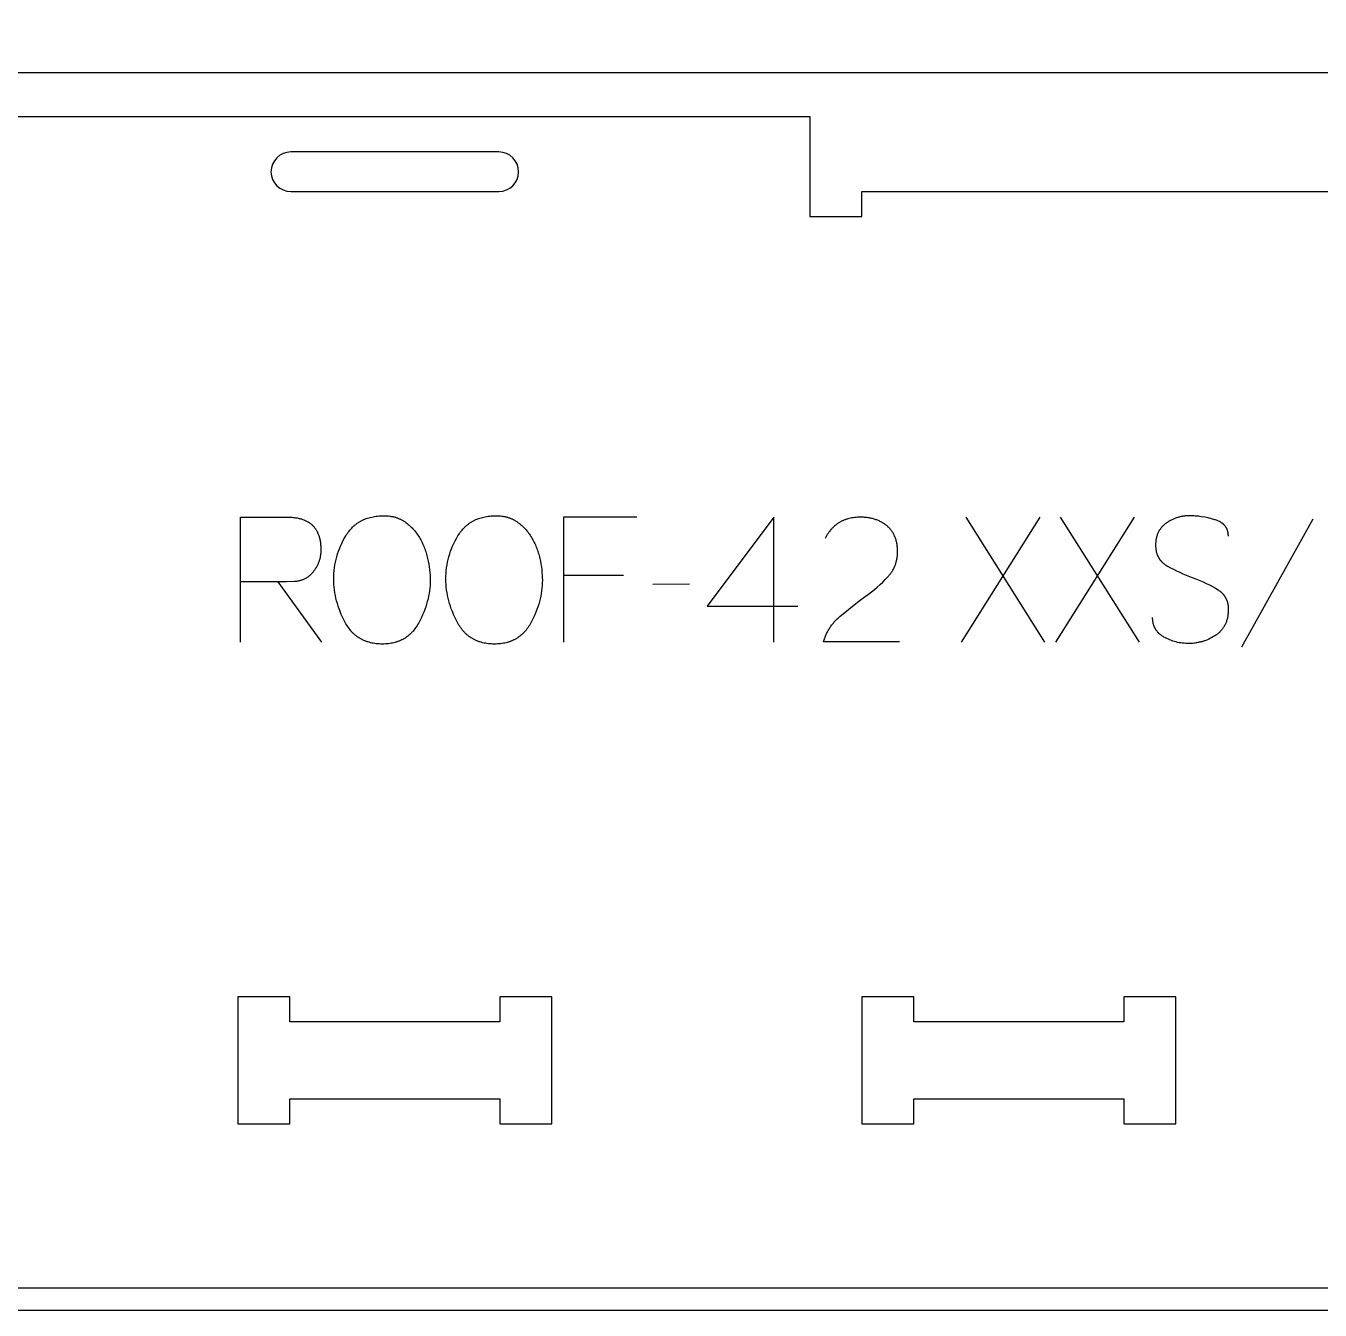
# Model space of a CAD drawing. Extents: x 0 to 4485, y 0 to 17041.
# Drawn here: x 943 to 1254.1, y 10675.6 to 10984.2 of the extents above; entities that cross this region are included whole.
import ezdxf

# ---------------------------------------------------------------- set-up
doc = ezdxf.new("R2010")
doc.units = 0
for name, color, linetype in [('0_SHEET_SPRUCEPLY_2440X122', 1, 'CONTINUOUS'), ('1_ANYTOOL_1MMDEEP_LABELS_S', 2, 'CONTINUOUS'), ('3_ANYTOOL_CUTTHROUGH_INSID', 4, 'CONTINUOUS'), ('4_ANYTOOL_CUTTHROUGH_OUTSI', 5, 'CONTINUOUS')]:
    doc.layers.add(name, color=color, linetype=linetype)

msp = doc.modelspace()

# ---------------------------------------------------------------- linework, layer by layer
at = {"layer": '0_SHEET_SPRUCEPLY_2440X122'}
msp.add_lwpolyline([(371.7, 11895.62), (371.7, 10675.62), (2811.7, 10675.62), (2811.7, 11895.62)], close=True, dxfattribs=at)
at = {"layer": '1_ANYTOOL_1MMDEEP_LABELS_S', "color": 2}
for points in [[(994.61, 10836.12), (994.61, 10866.12), (1005.97, 10866.12), (1006.46, 10866.11), (1006.94, 10866.09), (1007.17, 10866.07), (1007.4, 10866.05), (1007.62, 10866.02), (1007.84, 10865.99), (1008.06, 10865.96), (1008.27, 10865.93), (1008.48, 10865.89), (1008.68, 10865.84), (1008.88, 10865.79), (1009.08, 10865.74), (1009.27, 10865.69), (1009.46, 10865.63), (1009.64, 10865.56), (1009.83, 10865.5), (1010, 10865.43), (1010.18, 10865.35), (1010.34, 10865.27), (1010.51, 10865.19), (1010.67, 10865.1), (1010.83, 10865.01), (1010.98, 10864.92), (1011.13, 10864.82), (1011.28, 10864.72), (1011.42, 10864.62), (1011.56, 10864.51), (1011.69, 10864.39), (1011.82, 10864.28), (1011.95, 10864.16), (1012.07, 10864.03), (1012.19, 10863.9), (1012.31, 10863.77), (1012.42, 10863.64), (1012.52, 10863.5), (1012.63, 10863.35), (1012.73, 10863.21), (1012.82, 10863.05), (1012.91, 10862.9), (1013, 10862.74), (1013.09, 10862.58), (1013.16, 10862.41), (1013.24, 10862.24), (1013.31, 10862.07), (1013.38, 10861.89), (1013.45, 10861.71), (1013.51, 10861.52), (1013.56, 10861.33), (1013.61, 10861.14), (1013.66, 10860.94), (1013.71, 10860.74), (1013.75, 10860.53), (1013.79, 10860.33), (1013.82, 10860.11), (1013.85, 10859.9), (1013.87, 10859.68), (1013.89, 10859.45), (1013.91, 10859.22), (1013.94, 10858.76), (1013.94, 10858.27), (1013.94, 10858.1), (1013.94, 10857.92), (1013.93, 10857.75), (1013.92, 10857.57), (1013.9, 10857.4), (1013.88, 10857.23), (1013.86, 10857.06), (1013.83, 10856.89), (1013.8, 10856.72), (1013.77, 10856.55), (1013.73, 10856.39), (1013.69, 10856.22), (1013.65, 10856.05), (1013.6, 10855.89), (1013.55, 10855.73), (1013.5, 10855.56), (1013.44, 10855.4), (1013.38, 10855.24), (1013.32, 10855.08), (1013.25, 10854.92), (1013.18, 10854.77), (1013.1, 10854.61), (1013.02, 10854.45), (1012.94, 10854.3), (1012.86, 10854.14), (1012.77, 10853.99), (1012.68, 10853.84), (1012.58, 10853.69), (1012.48, 10853.53), (1012.38, 10853.39), (1012.27, 10853.24), (1012.16, 10853.09), (1012.05, 10852.94), (1011.94, 10852.8), (1011.82, 10852.67), (1011.7, 10852.54), (1011.58, 10852.41), (1011.45, 10852.28), (1011.33, 10852.17), (1011.2, 10852.05), (1011.07, 10851.94), (1010.93, 10851.84), (1010.8, 10851.74), (1010.66, 10851.64), (1010.52, 10851.55), (1010.37, 10851.46), (1010.23, 10851.38), (1010.08, 10851.3), (1009.93, 10851.23), (1009.78, 10851.16), (1009.62, 10851.09), (1009.46, 10851.03), (1009.3, 10850.97), (1009.14, 10850.92), (1008.98, 10850.87), (1008.81, 10850.83), (1008.64, 10850.79), (1008.47, 10850.76), (1008.29, 10850.73), (1008.12, 10850.7), (1007.94, 10850.68), (1007.76, 10850.67), (1007.57, 10850.65), (1005.65, 10850.58), (1003.61, 10850.56), (994.66, 10850.56)], [(1089.89, 10866.12), (1072.23, 10866.12), (1072.23, 10836.12)], [(1122.8, 10836.12), (1122.84, 10866.16), (1106.81, 10844.77)], [(1153.01, 10836.16), (1134.71, 10836.2), (1134.86, 10836.66), (1134.94, 10836.88), (1135.02, 10837.11), (1135.11, 10837.33), (1135.2, 10837.54), (1135.29, 10837.76), (1135.39, 10837.97), (1135.49, 10838.18), (1135.59, 10838.39), (1135.7, 10838.59), (1135.81, 10838.8), (1135.92, 10839), (1136.04, 10839.19), (1136.16, 10839.39), (1136.28, 10839.58), (1136.41, 10839.77), (1136.54, 10839.96), (1136.68, 10840.15), (1136.82, 10840.33), (1136.96, 10840.51), (1137.11, 10840.69), (1137.26, 10840.87), (1137.41, 10841.04), (1137.57, 10841.22), (1137.73, 10841.39), (1137.89, 10841.55), (1138.06, 10841.72), (1138.23, 10841.88), (1138.4, 10842.04), (1138.76, 10842.35), (1140.24, 10843.57), (1141.73, 10844.76), (1143.24, 10845.92), (1144.76, 10847.05), (1145.52, 10847.61), (1146.25, 10848.18), (1146.96, 10848.75), (1147.65, 10849.34), (1148.32, 10849.93), (1148.96, 10850.53), (1149.59, 10851.14), (1150.19, 10851.76), (1150.33, 10851.92), (1150.47, 10852.08), (1150.61, 10852.24), (1150.74, 10852.4), (1150.87, 10852.57), (1150.99, 10852.73), (1151.1, 10852.9), (1151.22, 10853.08), (1151.33, 10853.25), (1151.43, 10853.43), (1151.53, 10853.61), (1151.62, 10853.79), (1151.71, 10853.97), (1151.8, 10854.16), (1151.88, 10854.34), (1151.95, 10854.54), (1152.03, 10854.73), (1152.09, 10854.92), (1152.15, 10855.12), (1152.21, 10855.32), (1152.26, 10855.52), (1152.31, 10855.73), (1152.36, 10855.93), (1152.4, 10856.14), (1152.43, 10856.35), (1152.46, 10856.56), (1152.49, 10856.78), (1152.51, 10857), (1152.52, 10857.22), (1152.53, 10857.44), (1152.54, 10857.66), (1152.54, 10857.89), (1152.54, 10858.14), (1152.53, 10858.38), (1152.52, 10858.63), (1152.5, 10858.87), (1152.48, 10859.1), (1152.45, 10859.33), (1152.42, 10859.56), (1152.39, 10859.78), (1152.34, 10860), (1152.3, 10860.22), (1152.24, 10860.43), (1152.19, 10860.64), (1152.13, 10860.84), (1152.06, 10861.04), (1151.99, 10861.24), (1151.91, 10861.44), (1151.83, 10861.62), (1151.74, 10861.81), (1151.65, 10861.99), (1151.56, 10862.17), (1151.45, 10862.35), (1151.35, 10862.52), (1151.24, 10862.68), (1151.12, 10862.85), (1151, 10863.01), (1150.87, 10863.16), (1150.74, 10863.31), (1150.61, 10863.46), (1150.47, 10863.61), (1150.32, 10863.75), (1150.17, 10863.88), (1150.01, 10864.02), (1149.86, 10864.15), (1149.69, 10864.27), (1149.53, 10864.39), (1149.36, 10864.51), (1149.19, 10864.62), (1149.02, 10864.73), (1148.84, 10864.84), (1148.67, 10864.94), (1148.49, 10865.03), (1148.3, 10865.12), (1148.12, 10865.21), (1147.93, 10865.3), (1147.74, 10865.38), (1147.55, 10865.45), (1147.35, 10865.52), (1147.15, 10865.59), (1146.95, 10865.66), (1146.75, 10865.72), (1146.54, 10865.77), (1146.34, 10865.82), (1146.12, 10865.87), (1145.91, 10865.91), (1145.69, 10865.95), (1145.47, 10865.99), (1145.25, 10866.02), (1145.03, 10866.04), (1144.8, 10866.07), (1144.57, 10866.08), (1144.34, 10866.1), (1144.11, 10866.11), (1143.63, 10866.12), (1143.26, 10866.11), (1142.9, 10866.1), (1142.55, 10866.07), (1142.2, 10866.04), (1141.86, 10865.99), (1141.53, 10865.94), (1141.2, 10865.87), (1140.88, 10865.8), (1140.57, 10865.71), (1140.41, 10865.67), (1140.26, 10865.62), (1140.11, 10865.57), (1139.96, 10865.51), (1139.81, 10865.46), (1139.66, 10865.4), (1139.52, 10865.34), (1139.38, 10865.28), (1139.23, 10865.21), (1139.09, 10865.14), (1138.96, 10865.07), (1138.82, 10865), (1138.68, 10864.92), (1138.55, 10864.84), (1138.42, 10864.76), (1138.29, 10864.68), (1138.16, 10864.59), (1138.03, 10864.5), (1137.91, 10864.41), (1137.78, 10864.32), (1137.66, 10864.22), (1137.54, 10864.13), (1137.42, 10864.02), (1137.31, 10863.92), (1137.19, 10863.82), (1137.08, 10863.71), (1136.96, 10863.6), (1136.85, 10863.48), (1136.75, 10863.37), (1136.64, 10863.25), (1136.53, 10863.13), (1136.43, 10863), (1136.23, 10862.75), (1136.03, 10862.49), (1135.84, 10862.21), (1135.65, 10861.93), (1135.48, 10861.64), (1135.31, 10861.33), (1135.14, 10861.02)], [(1186.7, 10866.12), (1167.8, 10836.12)], [(1187.94, 10836.12), (1169, 10866.12)], [(1209.41, 10866.12), (1190.51, 10836.12)], [(1210.66, 10836.12), (1191.71, 10866.12)], [(1232.04, 10861.53), (1232.04, 10861.72), (1232.04, 10861.81), (1232.03, 10861.9), (1232.02, 10861.99), (1232.01, 10862.08), (1232, 10862.17), (1231.99, 10862.26), (1231.98, 10862.35), (1231.96, 10862.43), (1231.95, 10862.52), (1231.93, 10862.6), (1231.91, 10862.68), (1231.89, 10862.76), (1231.86, 10862.84), (1231.84, 10862.92), (1231.81, 10863), (1231.78, 10863.08), (1231.75, 10863.15), (1231.72, 10863.23), (1231.69, 10863.3), (1231.66, 10863.38), (1231.62, 10863.45), (1231.58, 10863.52), (1231.54, 10863.59), (1231.5, 10863.66), (1231.46, 10863.73), (1231.42, 10863.79), (1231.37, 10863.86), (1231.32, 10863.92), (1231.27, 10863.99), (1231.22, 10864.05), (1231.17, 10864.11), (1231.12, 10864.17), (1231.06, 10864.23), (1231.01, 10864.29), (1230.95, 10864.35), (1230.89, 10864.4), (1230.83, 10864.46), (1230.76, 10864.51), (1230.7, 10864.57), (1230.63, 10864.62), (1230.56, 10864.67), (1230.49, 10864.72), (1230.42, 10864.77), (1230.35, 10864.82), (1230.28, 10864.87), (1230.2, 10864.91), (1230.12, 10864.96), (1230.04, 10865), (1229.96, 10865.05), (1229.88, 10865.09), (1229.71, 10865.17), (1229.53, 10865.25), (1229.35, 10865.32), (1229.16, 10865.39), (1228.97, 10865.46), (1228.76, 10865.52), (1227.95, 10865.74), (1227.15, 10865.93), (1226.37, 10866.09), (1225.6, 10866.22), (1225.22, 10866.28), (1224.84, 10866.33), (1224.47, 10866.37), (1224.1, 10866.4), (1223.73, 10866.43), (1223.37, 10866.45), (1223.01, 10866.46), (1222.66, 10866.46), (1222.46, 10866.46), (1222.27, 10866.45), (1222.08, 10866.44), (1221.89, 10866.43), (1221.7, 10866.42), (1221.51, 10866.4), (1221.32, 10866.37), (1221.13, 10866.35), (1220.95, 10866.32), (1220.77, 10866.28), (1220.58, 10866.25), (1220.4, 10866.2), (1220.22, 10866.16), (1220.04, 10866.11), (1219.87, 10866.06), (1219.69, 10866), (1219.51, 10865.95), (1219.34, 10865.88), (1219.17, 10865.82), (1219, 10865.75), (1218.83, 10865.68), (1218.66, 10865.6), (1218.49, 10865.52), (1218.33, 10865.44), (1218.16, 10865.35), (1218, 10865.26), (1217.84, 10865.16), (1217.67, 10865.07), (1217.52, 10864.96), (1217.36, 10864.86), (1217.2, 10864.75), (1217.04, 10864.64), (1216.89, 10864.52), (1216.74, 10864.41), (1216.6, 10864.28), (1216.46, 10864.16), (1216.33, 10864.03), (1216.2, 10863.9), (1216.07, 10863.77), (1215.96, 10863.63), (1215.84, 10863.49), (1215.73, 10863.35), (1215.63, 10863.2), (1215.53, 10863.05), (1215.43, 10862.9), (1215.34, 10862.75), (1215.26, 10862.59), (1215.18, 10862.43), (1215.1, 10862.26), (1215.03, 10862.09), (1214.97, 10861.92), (1214.91, 10861.75), (1214.85, 10861.57), (1214.8, 10861.4), (1214.75, 10861.21), (1214.71, 10861.03), (1214.68, 10860.84), (1214.64, 10860.65), (1214.62, 10860.45), (1214.6, 10860.25), (1214.58, 10860.05), (1214.57, 10859.85), (1214.56, 10859.64), (1214.56, 10859.43), (1214.56, 10859.22), (1214.57, 10859.01), (1214.58, 10858.8), (1214.6, 10858.59), (1214.63, 10858.39), (1214.66, 10858.2), (1214.69, 10858), (1214.73, 10857.81), (1214.78, 10857.63), (1214.83, 10857.45), (1214.89, 10857.27), (1214.96, 10857.09), (1214.99, 10857.01), (1215.02, 10856.92), (1215.06, 10856.84), (1215.1, 10856.76), (1215.14, 10856.67), (1215.18, 10856.59), (1215.22, 10856.51), (1215.26, 10856.43), (1215.31, 10856.35), (1215.36, 10856.28), (1215.4, 10856.2), (1215.45, 10856.12), (1215.5, 10856.05), (1215.55, 10855.97), (1215.61, 10855.9), (1215.66, 10855.83), (1215.72, 10855.76), (1215.78, 10855.69), (1215.83, 10855.62), (1215.89, 10855.55), (1215.96, 10855.48), (1216.02, 10855.42), (1216.08, 10855.35), (1216.15, 10855.29), (1216.28, 10855.16), (1216.42, 10855.04), (1216.57, 10854.92), (1216.72, 10854.8), (1216.88, 10854.69), (1217.04, 10854.58), (1217.21, 10854.48), (1217.39, 10854.37), (1218.1, 10853.98), (1218.83, 10853.6), (1219.58, 10853.24), (1220.34, 10852.88), (1221.12, 10852.53), (1221.92, 10852.2), (1222.73, 10851.88), (1223.56, 10851.57), (1224.38, 10851.25), (1225.19, 10850.93), (1225.97, 10850.58), (1226.74, 10850.22), (1227.49, 10849.85), (1228.21, 10849.46), (1228.92, 10849.05), (1229.6, 10848.63), (1229.77, 10848.52), (1229.93, 10848.41), (1230.08, 10848.29), (1230.16, 10848.23), (1230.23, 10848.17), (1230.3, 10848.11), (1230.37, 10848.05), (1230.44, 10847.98), (1230.51, 10847.92), (1230.57, 10847.85), (1230.64, 10847.79), (1230.7, 10847.72), (1230.76, 10847.65), (1230.82, 10847.58), (1230.88, 10847.51), (1230.94, 10847.44), (1230.99, 10847.36), (1231.05, 10847.29), (1231.1, 10847.22), (1231.15, 10847.14), (1231.2, 10847.06), (1231.25, 10846.99), (1231.3, 10846.91), (1231.34, 10846.83), (1231.39, 10846.75), (1231.43, 10846.66), (1231.47, 10846.58), (1231.51, 10846.5), (1231.55, 10846.41), (1231.59, 10846.33), (1231.62, 10846.24), (1231.66, 10846.15), (1231.69, 10846.07), (1231.72, 10845.98), (1231.75, 10845.89), (1231.78, 10845.79), (1231.8, 10845.7), (1231.85, 10845.51), (1231.89, 10845.32), (1231.93, 10845.13), (1231.96, 10844.93), (1231.99, 10844.72), (1232.01, 10844.52), (1232.02, 10844.3), (1232.03, 10844.09), (1232.03, 10843.87), (1232.03, 10843.65), (1232.02, 10843.42), (1232, 10843.19), (1231.98, 10842.96), (1231.95, 10842.73), (1231.92, 10842.51), (1231.89, 10842.29), (1231.84, 10842.07), (1231.8, 10841.86), (1231.75, 10841.65), (1231.69, 10841.44), (1231.63, 10841.24), (1231.56, 10841.04), (1231.49, 10840.85), (1231.41, 10840.66), (1231.33, 10840.47), (1231.25, 10840.29), (1231.15, 10840.11), (1231.06, 10839.94), (1230.96, 10839.77), (1230.85, 10839.6), (1230.74, 10839.43), (1230.62, 10839.27), (1230.5, 10839.12), (1230.37, 10838.96), (1230.24, 10838.81), (1230.1, 10838.67), (1229.96, 10838.53), (1229.82, 10838.39), (1229.66, 10838.25), (1229.51, 10838.12), (1229.34, 10838), (1229.18, 10837.87), (1229.01, 10837.75), (1228.83, 10837.64), (1228.47, 10837.42), (1228.1, 10837.21), (1227.74, 10837.02), (1227.37, 10836.84), (1226.99, 10836.67), (1226.61, 10836.52), (1226.42, 10836.45), (1226.23, 10836.39), (1226.04, 10836.32), (1225.85, 10836.26), (1225.65, 10836.21), (1225.46, 10836.15), (1225.26, 10836.1), (1225.06, 10836.06), (1224.87, 10836.01), (1224.67, 10835.98), (1224.47, 10835.94), (1224.27, 10835.91), (1224.07, 10835.88), (1223.87, 10835.85), (1223.46, 10835.81), (1223.05, 10835.79), (1222.64, 10835.77), (1222.22, 10835.78), (1221.81, 10835.79), (1221.41, 10835.82), (1221.01, 10835.85), (1220.62, 10835.91), (1220.23, 10835.97), (1219.84, 10836.05), (1219.46, 10836.14), (1219.08, 10836.24), (1218.71, 10836.36), (1218.34, 10836.49), (1217.98, 10836.63), (1217.62, 10836.78), (1217.27, 10836.95), (1216.92, 10837.13), (1216.57, 10837.32), (1216.4, 10837.42), (1216.24, 10837.52), (1216.08, 10837.63), (1215.93, 10837.74), (1215.78, 10837.85), (1215.64, 10837.96), (1215.5, 10838.08), (1215.37, 10838.2), (1215.25, 10838.33), (1215.13, 10838.45), (1215.01, 10838.58), (1214.9, 10838.72), (1214.85, 10838.79), (1214.8, 10838.85), (1214.75, 10838.92), (1214.7, 10838.99), (1214.65, 10839.06), (1214.6, 10839.13), (1214.56, 10839.21), (1214.51, 10839.28), (1214.47, 10839.35), (1214.43, 10839.43), (1214.39, 10839.5), (1214.35, 10839.58), (1214.32, 10839.65), (1214.28, 10839.73), (1214.25, 10839.81), (1214.21, 10839.89), (1214.18, 10839.96), (1214.15, 10840.04), (1214.12, 10840.13), (1214.1, 10840.21), (1214.05, 10840.37), (1214, 10840.54), (1213.96, 10840.71), (1213.93, 10840.88), (1213.9, 10841.06), (1213.87, 10841.24), (1213.85, 10841.42), (1213.84, 10841.61), (1213.83, 10841.8), (1213.83, 10841.99)], [(1252.36, 10865.65), (1235.17, 10834.87)], [(1003.61, 10850.56), (1014.07, 10836.07)], [(1086.71, 10852.15), (1072.23, 10852.15)], [(1102.53, 10850), (1093.74, 10849.92)], [(1106.81, 10844.77), (1128.59, 10844.77)]]:
    msp.add_lwpolyline(points, dxfattribs=at)
for points in [[(1029.07, 10866.46), (1029.44, 10866.45), (1029.81, 10866.44), (1030.17, 10866.41), (1030.52, 10866.37), (1030.69, 10866.34), (1030.86, 10866.32), (1031.03, 10866.29), (1031.2, 10866.25), (1031.36, 10866.22), (1031.52, 10866.18), (1031.69, 10866.14), (1031.85, 10866.09), (1032.01, 10866.04), (1032.16, 10865.99), (1032.32, 10865.94), (1032.47, 10865.88), (1032.62, 10865.82), (1032.77, 10865.76), (1032.92, 10865.7), (1033.07, 10865.63), (1033.21, 10865.56), (1033.35, 10865.48), (1033.49, 10865.41), (1033.63, 10865.33), (1033.77, 10865.25), (1033.91, 10865.16), (1034.04, 10865.07), (1034.17, 10864.98), (1034.43, 10864.79), (1034.69, 10864.6), (1034.93, 10864.4), (1035.17, 10864.19), (1035.41, 10863.98), (1035.64, 10863.76), (1035.87, 10863.54), (1036.08, 10863.3), (1036.3, 10863.07), (1036.5, 10862.82), (1036.7, 10862.57), (1036.9, 10862.32), (1037.09, 10862.06), (1037.27, 10861.79), (1037.45, 10861.51), (1037.62, 10861.23), (1037.79, 10860.95), (1037.95, 10860.66), (1038.1, 10860.36), (1038.25, 10860.07), (1038.39, 10859.77), (1038.53, 10859.46), (1038.66, 10859.15), (1038.79, 10858.84), (1038.91, 10858.53), (1039.02, 10858.21), (1039.13, 10857.89), (1039.24, 10857.56), (1039.33, 10857.23), (1039.43, 10856.9), (1039.51, 10856.56), (1039.59, 10856.22), (1039.74, 10855.54), (1039.87, 10854.86), (1039.97, 10854.19), (1040.06, 10853.53), (1040.13, 10852.87), (1040.18, 10852.22), (1040.21, 10851.58), (1040.21, 10850.95), (1040.2, 10850.31), (1040.17, 10849.67), (1040.12, 10849.03), (1040.04, 10848.4), (1039.94, 10847.76), (1039.83, 10847.12), (1039.69, 10846.48), (1039.52, 10845.85), (1039.34, 10845.21), (1039.13, 10844.57), (1038.91, 10843.93), (1038.66, 10843.3), (1038.39, 10842.66), (1038.1, 10842.02), (1037.79, 10841.38), (1037.45, 10840.75), (1037.27, 10840.43), (1037.09, 10840.13), (1036.9, 10839.83), (1036.71, 10839.55), (1036.51, 10839.28), (1036.3, 10839.01), (1036.09, 10838.76), (1035.87, 10838.51), (1035.76, 10838.4), (1035.64, 10838.28), (1035.53, 10838.17), (1035.41, 10838.06), (1035.29, 10837.95), (1035.17, 10837.84), (1035.05, 10837.74), (1034.93, 10837.64), (1034.8, 10837.54), (1034.68, 10837.44), (1034.55, 10837.35), (1034.42, 10837.26), (1034.29, 10837.17), (1034.16, 10837.09), (1034.02, 10837), (1033.89, 10836.92), (1033.75, 10836.84), (1033.61, 10836.77), (1033.47, 10836.69), (1033.33, 10836.62), (1033.19, 10836.55), (1033.04, 10836.49), (1032.9, 10836.42), (1032.75, 10836.36), (1032.6, 10836.3), (1032.45, 10836.25), (1032.29, 10836.2), (1032.14, 10836.14), (1031.83, 10836.05), (1031.51, 10835.96), (1031.18, 10835.89), (1030.85, 10835.83), (1030.51, 10835.77), (1030.17, 10835.73), (1029.82, 10835.69), (1029.46, 10835.67), (1029.1, 10835.65), (1028.73, 10835.65), (1028.35, 10835.65), (1027.97, 10835.67), (1027.6, 10835.69), (1027.24, 10835.73), (1026.88, 10835.77), (1026.53, 10835.83), (1026.19, 10835.89), (1025.86, 10835.97), (1025.53, 10836.06), (1025.2, 10836.15), (1025.05, 10836.2), (1024.89, 10836.26), (1024.73, 10836.32), (1024.58, 10836.38), (1024.43, 10836.44), (1024.28, 10836.5), (1024.13, 10836.57), (1023.98, 10836.64), (1023.84, 10836.71), (1023.69, 10836.79), (1023.55, 10836.86), (1023.41, 10836.94), (1023.27, 10837.02), (1023.13, 10837.11), (1023, 10837.2), (1022.86, 10837.29), (1022.73, 10837.38), (1022.6, 10837.47), (1022.47, 10837.57), (1022.35, 10837.67), (1022.22, 10837.77), (1022.1, 10837.88), (1021.97, 10837.99), (1021.85, 10838.1), (1021.73, 10838.21), (1021.62, 10838.32), (1021.5, 10838.44), (1021.39, 10838.56), (1021.28, 10838.69), (1021.17, 10838.81), (1020.95, 10839.07), (1020.74, 10839.34), (1020.54, 10839.62), (1020.34, 10839.9), (1020.15, 10840.2), (1019.97, 10840.51), (1019.79, 10840.83), (1019.46, 10841.48), (1019.15, 10842.13), (1018.85, 10842.78), (1018.58, 10843.43), (1018.34, 10844.08), (1018.11, 10844.73), (1017.9, 10845.38), (1017.72, 10846.03), (1017.56, 10846.68), (1017.42, 10847.33), (1017.3, 10847.98), (1017.2, 10848.63), (1017.13, 10849.29), (1017.07, 10849.94), (1017.04, 10850.59), (1017.03, 10851.25), (1017.04, 10851.94), (1017.07, 10852.63), (1017.13, 10853.31), (1017.21, 10853.98), (1017.31, 10854.65), (1017.44, 10855.32), (1017.58, 10855.98), (1017.75, 10856.63), (1017.94, 10857.28), (1018.16, 10857.92), (1018.4, 10858.55), (1018.66, 10859.18), (1018.94, 10859.8), (1019.24, 10860.42), (1019.57, 10861.03), (1019.92, 10861.64), (1020.11, 10861.94), (1020.3, 10862.22), (1020.49, 10862.5), (1020.7, 10862.77), (1020.91, 10863.03), (1021.12, 10863.28), (1021.35, 10863.52), (1021.58, 10863.75), (1021.7, 10863.86), (1021.82, 10863.97), (1021.94, 10864.08), (1022.06, 10864.18), (1022.18, 10864.28), (1022.31, 10864.38), (1022.44, 10864.48), (1022.56, 10864.58), (1022.7, 10864.67), (1022.83, 10864.76), (1022.96, 10864.85), (1023.1, 10864.93), (1023.23, 10865.02), (1023.37, 10865.1), (1023.51, 10865.18), (1023.66, 10865.25), (1023.8, 10865.33), (1023.95, 10865.4), (1024.24, 10865.54), (1024.54, 10865.66), (1024.85, 10865.78), (1025.17, 10865.89), (1025.49, 10865.99), (1025.82, 10866.08), (1026.15, 10866.16), (1026.5, 10866.23), (1026.84, 10866.29), (1027.2, 10866.34), (1027.56, 10866.38), (1027.93, 10866.42), (1028.3, 10866.44), (1028.68, 10866.46)], [(1056.03, 10866.46), (1056.4, 10866.45), (1056.76, 10866.44), (1057.12, 10866.41), (1057.47, 10866.37), (1057.65, 10866.34), (1057.82, 10866.32), (1057.99, 10866.29), (1058.15, 10866.25), (1058.32, 10866.22), (1058.48, 10866.18), (1058.64, 10866.14), (1058.8, 10866.09), (1058.96, 10866.04), (1059.12, 10865.99), (1059.27, 10865.94), (1059.43, 10865.88), (1059.58, 10865.82), (1059.73, 10865.76), (1059.88, 10865.7), (1060.02, 10865.63), (1060.17, 10865.56), (1060.31, 10865.48), (1060.45, 10865.41), (1060.59, 10865.33), (1060.73, 10865.25), (1060.86, 10865.16), (1061, 10865.07), (1061.13, 10864.98), (1061.39, 10864.79), (1061.64, 10864.6), (1061.89, 10864.4), (1062.13, 10864.19), (1062.37, 10863.98), (1062.6, 10863.76), (1062.82, 10863.54), (1063.04, 10863.3), (1063.25, 10863.07), (1063.46, 10862.82), (1063.66, 10862.57), (1063.86, 10862.32), (1064.05, 10862.06), (1064.23, 10861.79), (1064.41, 10861.51), (1064.58, 10861.23), (1064.74, 10860.95), (1064.91, 10860.66), (1065.06, 10860.36), (1065.21, 10860.07), (1065.35, 10859.77), (1065.49, 10859.46), (1065.62, 10859.15), (1065.75, 10858.84), (1065.87, 10858.53), (1065.98, 10858.21), (1066.09, 10857.89), (1066.19, 10857.56), (1066.29, 10857.23), (1066.38, 10856.9), (1066.47, 10856.56), (1066.55, 10856.22), (1066.7, 10855.54), (1066.82, 10854.86), (1066.93, 10854.19), (1067.02, 10853.53), (1067.08, 10852.87), (1067.13, 10852.22), (1067.16, 10851.58), (1067.17, 10850.95), (1067.16, 10850.31), (1067.13, 10849.67), (1067.07, 10849.03), (1067, 10848.4), (1066.9, 10847.76), (1066.78, 10847.12), (1066.64, 10846.48), (1066.48, 10845.85), (1066.3, 10845.21), (1066.09, 10844.57), (1065.87, 10843.93), (1065.62, 10843.3), (1065.35, 10842.66), (1065.06, 10842.02), (1064.74, 10841.38), (1064.41, 10840.75), (1064.23, 10840.43), (1064.05, 10840.13), (1063.86, 10839.83), (1063.67, 10839.55), (1063.47, 10839.28), (1063.26, 10839.01), (1063.05, 10838.76), (1062.83, 10838.51), (1062.71, 10838.4), (1062.6, 10838.28), (1062.48, 10838.17), (1062.37, 10838.06), (1062.25, 10837.95), (1062.13, 10837.84), (1062.01, 10837.74), (1061.89, 10837.64), (1061.76, 10837.54), (1061.63, 10837.44), (1061.51, 10837.35), (1061.38, 10837.26), (1061.25, 10837.17), (1061.11, 10837.09), (1060.98, 10837), (1060.85, 10836.92), (1060.71, 10836.84), (1060.57, 10836.77), (1060.43, 10836.69), (1060.29, 10836.62), (1060.14, 10836.55), (1060, 10836.49), (1059.85, 10836.42), (1059.71, 10836.36), (1059.56, 10836.3), (1059.4, 10836.25), (1059.25, 10836.2), (1059.1, 10836.14), (1058.78, 10836.05), (1058.47, 10835.96), (1058.14, 10835.89), (1057.81, 10835.83), (1057.47, 10835.77), (1057.13, 10835.73), (1056.78, 10835.69), (1056.42, 10835.67), (1056.06, 10835.65), (1055.69, 10835.65), (1055.3, 10835.65), (1054.93, 10835.67), (1054.56, 10835.69), (1054.2, 10835.73), (1053.84, 10835.77), (1053.49, 10835.83), (1053.15, 10835.89), (1052.81, 10835.97), (1052.48, 10836.06), (1052.16, 10836.15), (1052, 10836.2), (1051.85, 10836.26), (1051.69, 10836.32), (1051.54, 10836.38), (1051.38, 10836.44), (1051.23, 10836.5), (1051.09, 10836.57), (1050.94, 10836.64), (1050.79, 10836.71), (1050.65, 10836.79), (1050.51, 10836.86), (1050.37, 10836.94), (1050.23, 10837.02), (1050.09, 10837.11), (1049.96, 10837.2), (1049.82, 10837.29), (1049.69, 10837.38), (1049.56, 10837.47), (1049.43, 10837.57), (1049.3, 10837.67), (1049.18, 10837.77), (1049.05, 10837.88), (1048.93, 10837.99), (1048.81, 10838.1), (1048.69, 10838.21), (1048.57, 10838.32), (1048.46, 10838.44), (1048.35, 10838.56), (1048.23, 10838.69), (1048.12, 10838.81), (1047.91, 10839.07), (1047.7, 10839.34), (1047.49, 10839.62), (1047.3, 10839.9), (1047.11, 10840.2), (1046.93, 10840.51), (1046.75, 10840.83), (1046.42, 10841.48), (1046.1, 10842.13), (1045.81, 10842.78), (1045.54, 10843.43), (1045.29, 10844.08), (1045.07, 10844.73), (1044.86, 10845.38), (1044.68, 10846.03), (1044.52, 10846.68), (1044.37, 10847.33), (1044.26, 10847.98), (1044.16, 10848.63), (1044.08, 10849.29), (1044.03, 10849.94), (1044, 10850.59), (1043.99, 10851.25), (1044, 10851.94), (1044.03, 10852.63), (1044.09, 10853.31), (1044.17, 10853.98), (1044.27, 10854.65), (1044.39, 10855.32), (1044.54, 10855.98), (1044.71, 10856.63), (1044.9, 10857.28), (1045.12, 10857.92), (1045.35, 10858.55), (1045.61, 10859.18), (1045.9, 10859.8), (1046.2, 10860.42), (1046.53, 10861.03), (1046.88, 10861.64), (1047.06, 10861.94), (1047.25, 10862.22), (1047.45, 10862.5), (1047.65, 10862.77), (1047.87, 10863.03), (1048.08, 10863.28), (1048.31, 10863.52), (1048.54, 10863.75), (1048.65, 10863.86), (1048.77, 10863.97), (1048.89, 10864.08), (1049.02, 10864.18), (1049.14, 10864.28), (1049.27, 10864.38), (1049.39, 10864.48), (1049.52, 10864.58), (1049.65, 10864.67), (1049.78, 10864.76), (1049.92, 10864.85), (1050.05, 10864.93), (1050.19, 10865.02), (1050.33, 10865.1), (1050.47, 10865.18), (1050.61, 10865.25), (1050.76, 10865.33), (1050.9, 10865.4), (1051.2, 10865.54), (1051.5, 10865.66), (1051.81, 10865.78), (1052.12, 10865.89), (1052.45, 10865.99), (1052.78, 10866.08), (1053.11, 10866.16), (1053.45, 10866.23), (1053.8, 10866.29), (1054.16, 10866.34), (1054.52, 10866.38), (1054.89, 10866.42), (1055.26, 10866.44), (1055.64, 10866.46)]]:
    msp.add_lwpolyline(points, close=True, dxfattribs=at)
at = {"layer": '3_ANYTOOL_CUTTHROUGH_INSID', "color": 4}
msp.add_lwpolyline([(1056.7, 10953.87), (1006.7, 10953.87, 1), (1006.7, 10944.37), (1056.7, 10944.37, 1)], format="xyb", close=True, dxfattribs=at)
for points in [[(1006.45, 10744.87), (1006.45, 10750.87), (993.95, 10750.87), (993.95, 10720.37), (1006.45, 10720.37), (1006.45, 10726.37), (1056.95, 10726.37), (1056.95, 10720.37), (1069.45, 10720.37), (1069.45, 10750.87), (1056.95, 10750.87), (1056.95, 10744.87)], [(1181.7, 10726.37), (1206.95, 10726.37), (1206.95, 10720.37), (1219.45, 10720.37), (1219.45, 10750.87), (1206.95, 10750.87), (1206.95, 10744.87), (1156.45, 10744.87), (1156.45, 10750.87), (1143.95, 10750.87), (1143.95, 10720.37), (1156.45, 10720.37), (1156.45, 10726.37)]]:
    msp.add_lwpolyline(points, close=True, dxfattribs=at)
at = {"layer": '4_ANYTOOL_CUTTHROUGH_OUTSI', "color": 5}
for points in [[(1499.5, 10972.87), (1194.42, 10972.87), (889.33, 10972.87), (584.25, 10972.87)], [(581.7, 10944.37), (681.95, 10944.37), (681.95, 10938.37), (694.45, 10938.37), (694.45, 10962.37), (768.95, 10962.37), (768.95, 10938.37), (781.45, 10938.37), (781.45, 10944.37), (881.7, 10944.37), (919.45, 10944.37), (919.45, 10938.37), (931.95, 10938.37), (931.95, 10938.62), (931.95, 10962.37), (1131.45, 10962.37), (1131.45, 10938.62), (1131.45, 10938.37), (1143.95, 10938.37), (1143.95, 10944.37), (1181.7, 10944.37), (1281.95, 10944.37)], [(1499.5, 10680.87), (1194.42, 10680.87), (889.33, 10680.87), (584.25, 10680.87)]]:
    msp.add_lwpolyline(points, dxfattribs=at)

doc.saveas('drawing.dxf')
